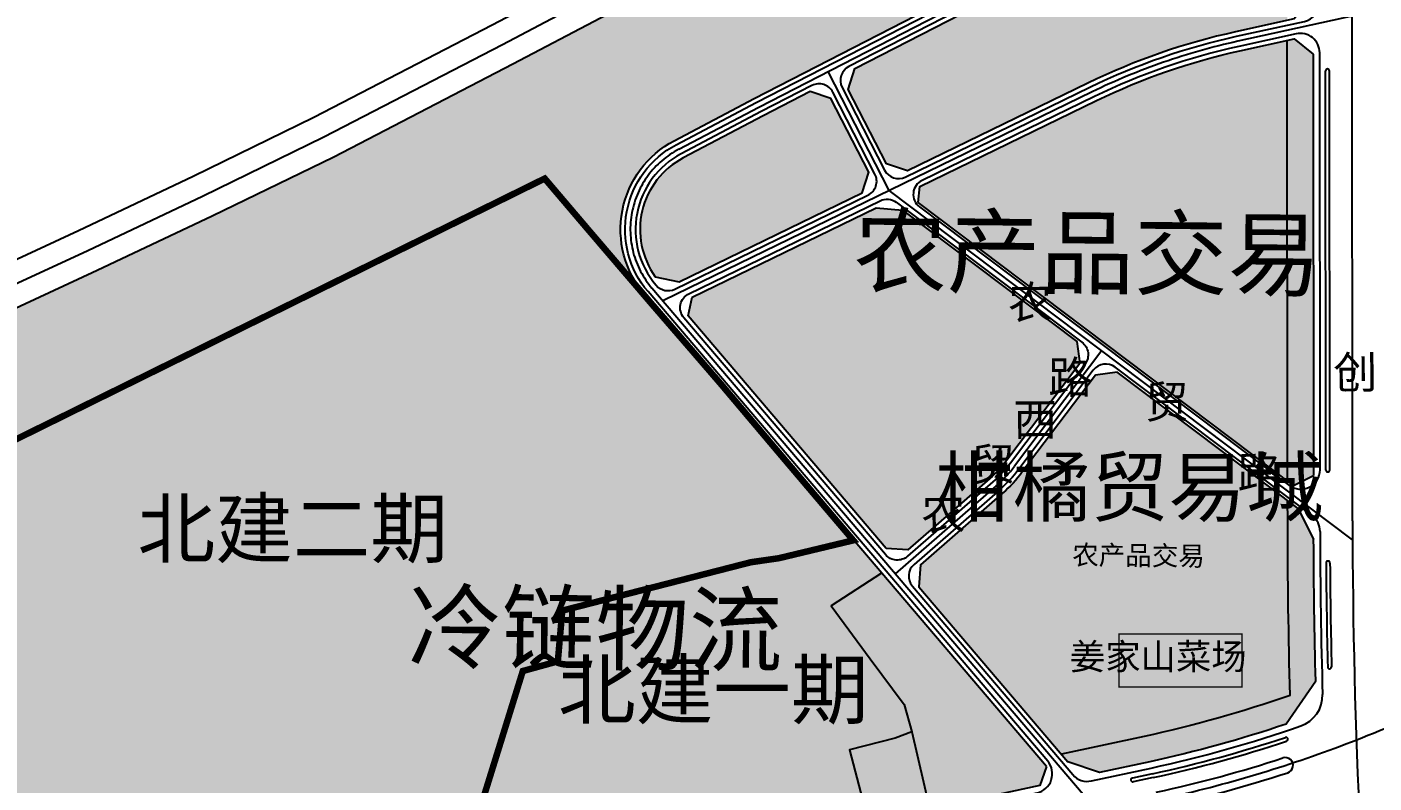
# Model space of a CAD drawing. Extents: x 2442 to 11417, y 1140 to 9206.
# Drawn here: x 3001 to 4040, y 6580 to 7163 of the extents above; entities that cross this region are included whole.
import ezdxf

# ---------------------------------------------------------------- set-up
doc = ezdxf.new("R2010")
doc.units = 0
doc.header["$LTSCALE"] = 1000
doc.header["$MEASUREMENT"] = 0
doc.linetypes.add('ACAD_ISO04W100', pattern=[30.5, 24, -3, 0.5, -3])
doc.linetypes.add('DASHDOT', pattern=[25.4, 12.7, -6.35, 0, -6.35])
for name, color, linetype in [('DIM2', 5, 'Continuous'), ('FGX', 212, 'Continuous'), ('RD-中线', 7, 'DASHDOT'), ('RD-侧石线', 5, 'Continuous'), ('RD-红线', 1, 'Continuous'), ('RD-绿线', 3, 'Continuous'), ('YD-B1', 240, 'Continuous'), ('YD-B4', 12, 'Continuous'), ('YD-G1', 100, 'Continuous'), ('YD-G2', 94, 'Continuous'), ('YD-Rb', 30, 'Continuous'), ('YD-W1', 181, 'Continuous'), ('一期范围', 10, 'Continuous'), ('路中', 7, 'Continuous'), ('路名', 7, 'Continuous')]:
    doc.layers.add(name, color=color, linetype=linetype)
doc.layers.add('T700', color=10, linetype='Continuous', lineweight=13)
doc.styles.add('STYLE5', font='simhei.ttf', dxfattribs={"height": 16})
doc.styles.add('黑体', font='simhei.ttf')

msp = doc.modelspace()

# ---------------------------------------------------------------- hatches: boundary and pattern name
at = {"layer": 'YD-B1'}
for points in [[(3973.017963173284, 7295.490336984088), (3884.848089488058, 7257.171939489066), (3639.595247115049, 7131.140672051422), (3634.406822599558, 7114.982694113341), (3663.892989554715, 7057.603550004962), (3680.168612455667, 7052.1798857588), (3819.351085414817, 7119.889454221773, -0.059302059192232), (3933.229260858374, 7159.444558377184), (3973.11541244643, 7168.189936271974)], [(3973.127165838854, 7152.836188367734), (3936.441823982863, 7144.792615223761, 0.05930205919223188), (3825.913006640589, 7106.400896484685), (3689.633668008788, 7040.103646457472), (3688.424984767735, 7027.630387913411), (3973.387461711831, 6812.805238256539)], [(3621.065321066093, 7108.126723224218), (3604.907343128038, 7113.315147739703), (3568.776348785374, 7094.748043820588), (3507.098242394948, 7062.197884444122, 0.4550323685661696), (3485.508057637142, 6970.459855075483), (3503.914669705344, 6966.435767625299), (3645.095121587308, 7035.117314008952), (3650.401191065697, 7051.040052216353)], [(3813.084992373397, 6903.596890318641), (3810.726550988347, 6920.40277483061), (3676.309134659532, 7021.736262274262), (3655.936125521246, 7023.710446857089), (3513.954968109885, 6954.639372792911), (3510.941910911832, 6940.251674158992), (3663.603040313126, 6760.889379791208), (3680.423680399475, 6759.639617473544), (3743.662200444771, 6814.804818612657, 0.05192234957352881), (3756.718294961407, 6828.827275416001)], [(3973.398972325418, 6797.768638457498), (3841.868580571354, 6896.925679749419), (3825.062696059169, 6894.567238364338), (3768.695998647063, 6819.797623461542, -0.05192234957680839), (3753.522699613399, 6803.501254743439), (3690.146636365647, 6748.216069796617), (3688.88157426253, 6731.189508807678), (3798.887904081304, 6601.942543397064), (3862.782922170871, 6615.759706510838, 0.03079407806812386), (3975.311491651835, 6647.453283504917, -0.00667709695406363), (3973.41100952998, 6782.044139799358)]]:
    msp.add_hatch(color=256, dxfattribs=at).paths.add_polyline_path(points)
at = {"layer": 'YD-B4'}
msp.add_hatch(color=256, dxfattribs=at).paths.add_polyline_path([(3683.512129540837, 6619.258318130693), (3670.639963640126, 6614.505991701801), (3635.42886758199, 6605.457093506885), (3645.316976332302, 6566.980416254544), (3667.859608826609, 6572.786442848727, -0.006127703147961266), (3692.85844544604, 6578.899404982503)])
at = {"layer": 'YD-G1'}
msp.add_hatch(color=256, dxfattribs=at).paths.add_polyline_path([(3660.197500796719, 6741.747740754351), (3621.28043027815, 6716.452215587089), (3651.413548795905, 6675.635035656693), (3677.458909763363, 6640.354977127467), (3683.512129540839, 6619.258318130672), (3697.370632273802, 6559.415047922765, -0.003649977608080717), (3712.045010802374, 6562.700661851005), (3782.299942964755, 6577.89314299052), (3787.238823266565, 6592.486280636299)])
at = {"layer": 'YD-G2'}
h = msp.add_hatch(color=256, dxfattribs=at)
edge = h.paths.add_edge_path()
edge.add_line((3697.370632273802, 6559.415047922765), (3692.85844544604, 6578.899404982501))
edge.add_arc((3929.748253903432, 5555.970659346827), 1049.999999999408, 103.0387122054541, 104.4430607424017)
edge.add_line((3667.859608826642, 6572.786442848736), (3645.316976331967, 6566.980416254471))
edge.add_line((3645.316976331967, 6566.980416254471), (3609.559408560561, 6557.672436286995))
edge.add_line((3609.559408560561, 6557.672436286995), (3593.125719727617, 6553.394436613496))
edge.add_line((3593.125719727617, 6553.394436613496), (3587.947710727589, 6552.225591613285))
edge.add_line((3587.947710727589, 6552.225591613285), (3579.706617727577, 6550.023726613103))
edge.add_line((3579.706617727577, 6550.023726613103), (3544.648790511645, 6541.028756360824))
edge.add_line((3544.648790511643, 6541.028756360824), (3531.160628615404, 6537.571692244916))
edge.add_line((3531.160628615404, 6537.571692244916), (3522.435594130124, 6535.329972418791))
edge.add_line((3522.435594130124, 6535.329972418791), (3511.12720807181, 6532.416700963697))
edge.add_line((3511.12720807181, 6532.416700963697), (3497.080665870037, 6528.798100082038))
edge.add_line((3497.080665870037, 6528.798100082038), (3479.750559853381, 6524.337490993852))
edge.add_line((3479.750559853381, 6524.337490993852), (3465.347547571249, 6520.637438505789))
edge.add_line((3465.347547571249, 6520.637438505789), (3445.280911571601, 6515.546077505982))
edge.add_line((3445.280911571601, 6515.546077505982), (3439.0161285705, 6514.283294505746))
edge.add_line((3439.016128570498, 6514.283294505746), (3422.810186570725, 6511.730510505682))
edge.add_line((3422.810186570727, 6511.730510505682), (3416.431812570956, 6510.828304505744))
edge.add_line((3416.431812570954, 6510.828304505744), (3401.522730570814, 6509.5126185057))
edge.add_line((3401.522730570814, 6509.5126185057), (3385.504815931235, 6508.537707805465))
edge.add_line((3385.504815931235, 6508.537707805465), (3380.916410570891, 6508.406613505746))
edge.add_line((3380.91641057089, 6508.406613505746), (3363.045919570955, 6510.194587505722))
edge.add_line((3363.045919570955, 6510.194587505722), (3336.166179253381, 6514.385830556974))
edge.add_line((3336.166179253381, 6514.385830556974), (3315.294570348666, 6517.940284044542))
edge.add_line((3315.294570348666, 6517.940284044542), (3286.806336072972, 6522.856461629737))
edge.add_line((3286.806336072972, 6522.856461629737), (3266.155450237517, 6526.40719830059))
edge.add_line((3266.155450237517, 6526.40719830059), (3249.606362594537, 6530.074163470415))
edge.add_line((3249.606362594539, 6530.074163470415), (3225.473480395391, 6536.459375798702))
edge.add_line((3225.473480395391, 6536.459375798702), (3226.146181390272, 6539.589597979561))
edge.add_line((3226.146181390272, 6539.589597979561), (3209.567717672375, 6543.53629550103))
edge.add_line((3209.567717672375, 6543.53629550103), (3200.30458075446, 6545.554186725993))
edge.add_line((3200.304580754462, 6545.554186725993), (3182.870012693922, 6547.552532190457))
edge.add_line((3182.87001269392, 6547.552532190457), (3164.822938186819, 6546.265034244862))
edge.add_line((3164.822938186819, 6546.265034244862), (3146.055686597017, 6540.712362615394))
edge.add_line((3146.055686597019, 6540.712362615394), (3131.304163837691, 6533.02478596568))
edge.add_line((3131.304163837691, 6533.02478596568), (3021.080704089312, 6450.268407021648))
edge.add_line((3021.080704089312, 6450.268407021648), (2965.562963365866, 6582.411915855956))
edge.add_line((2965.562963365866, 6582.411915855956), (2908.849048509093, 6696.5384398466))
edge.add_line((2908.849048509093, 6696.5384398466), (2863.223773654841, 6781.251659055707))
edge.add_line((2863.223773654841, 6781.251659055707), (3400.248813995917, 7046.237573751714))
edge.add_line((3400.248813995917, 7046.237573751714), (3477.251837871318, 6956.691479056452))
edge.add_arc((3536.269131882229, 7006.923032960642), 77.49999999999986, 117.82251640942789, 220.4021955667086, ccw=False)
edge.add_line((3500.097228918003, 7075.463848800157), (3561.84765071835, 7108.052172093434))
edge.add_line((3561.84765071835, 7108.052172093434), (3878.42400479129, 7270.735379996549))
edge.add_line((3878.42400479129, 7270.735379996549), (3967.455656759004, 7309.428304088927))
edge.add_line((3967.455656759003, 7309.428304088927), (3979.192146944108, 7314.411857503028))
edge.add_line((3979.192146944108, 7314.411857503028), (3992.987513983435, 7335.274523424045))
edge.add_line((3992.987513983435, 7335.274523424045), (3992.907128075105, 7440.284627835356))
edge.add_line((3992.907128075105, 7440.284627835356), (3923.838989827485, 7410.956885832454))
edge.add_line((3923.838989827487, 7410.956885832454), (3831.099914191991, 7370.652725068991))
edge.add_line((3831.099914191989, 7370.652725068991), (3510.806241643651, 7206.059250379605))
edge.add_line((3510.806241643653, 7206.059250379605), (3375.539085844393, 7134.673020592435))
edge.add_line((3375.539085844393, 7134.673020592435), (3237.461786935193, 7063.104995649179))
edge.add_line((3237.461786935191, 7063.104995649179), (3143.616326979316, 7017.376367312003))
edge.add_line((3143.616326979316, 7017.376367312003), (3054.865336366916, 6975.428835983951))
edge.add_line((3054.865336366916, 6975.428835983951), (2818.507081464675, 6865.768191956518))
edge.add_line((2818.507081464675, 6865.768191956518), (2778.612970477196, 6847.84059127358))
edge.add_line((2778.612970477194, 6847.84059127358), (2906.44618980154, 6584.003272136689))
edge.add_arc((2141.215691364474, 6194.774499287637), 858.5317427747333, 16.703447588468293, 26.959824334057316, ccw=False)
edge.add_line((2963.521860779474, 6441.532107263261), (3000.296534532923, 6421.532198656534))
edge.add_arc((3290.834034603849, 5433.358144629348), 1029.999999999994, 95.87149834787658, 106.38410080578649, ccw=False)
edge.add_line((3185.467391770268, 6457.954587419371), (3303.744722011954, 6470.117898446447))
edge.add_arc((3199.401056293211, 7484.766802956952), 1019.999999999997, 275.8714983478796, 284.4430607424024)
edge.add_line((3453.807168653675, 6497.002898983119), (3672.847963970933, 6553.418523162966))
edge.add_arc((3929.748253903472, 5555.970659346593), 1029.999999999645, 103.03871220545341, 104.44306074240251, ccw=False)
for points in [[(3993.135297978248, 7142.22062821092), (3978.471872231992, 7154.008060691428), (3973.127165838854, 7152.836188367734), (3973.387461711833, 6812.805238256538), (3977.944449578024, 6809.369854023369), (3993.384231102476, 6817.033118406704)], [(3993.442539051872, 6767.698401995991), (3981.432861722613, 6791.712116523147), (3973.39897232542, 6797.768638457497), (3973.41100952998, 6782.044139799544, 0.006677096954072748), (3975.311491651841, 6647.453283504919, -0.03079407806800559), (3862.782922171315, 6615.759706510934), (3798.887904081304, 6601.942543397065), (3803.874541111038, 6596.083719593388), (3828.257893899419, 6587.831453103353), (3867.010169609728, 6596.211551122396, 0.02813008289243545), (3972.140337502015, 6625.218232076208), (3995.026290530875, 6658.50671175739, -0.005438565999359964)]]:
    msp.add_hatch(color=256, dxfattribs=at).paths.add_polyline_path(points)
at = {"layer": 'YD-Rb'}
msp.add_hatch(color=256, dxfattribs=at).paths.add_polyline_path([(3651.413548795905, 6675.635035656693), (3621.28043027815, 6716.452215587089), (3660.197500796723, 6741.747740754352), (3638.601725542847, 6767.120720853325), (3580.962272999985, 6753.295462000648), (3559.237008834829, 6750.156238690016), (3494.329523318098, 6733.500525329728), (3429.422101870703, 6716.844571692869), (3413.788304386311, 6712.832812949083), (3410.35738423845, 6673.683883997613), (3383.334410703275, 6666.228395168204), (3336.166179253321, 6514.38583055699), (3363.045919570961, 6510.194587505722), (3380.916410570899, 6508.406613505745), (3385.504815931265, 6508.537707805467), (3401.522730570787, 6509.512618505693), (3416.431812570952, 6510.828304505741), (3422.810186570699, 6511.730510505666), (3439.016128570463, 6514.283294505741), (3445.280911571641, 6515.546077505985), (3465.347547571237, 6520.637438505758), (3479.750559853381, 6524.337490993852), (3497.080665870037, 6528.798100082038), (3511.12720807181, 6532.416700963697), (3522.435594130124, 6535.329972418791), (3531.160628615404, 6537.571692244916), (3544.648790511643, 6541.028756360824), (3579.70661772765, 6550.023726613097), (3587.947710727562, 6552.225591613278), (3593.125719727605, 6553.394436613485), (3609.559408560561, 6557.672436286995), (3645.316976332304, 6566.980416254543), (3635.42886758199, 6605.457093506884), (3670.639963640129, 6614.505991701802), (3683.512129540837, 6619.258318130692), (3677.458909763362, 6640.354977127466)])
at = {"layer": 'YD-W1'}
msp.add_hatch(color=256, dxfattribs=at).paths.add_polyline_path([(3477.251837871308, 6956.691479056304), (3400.248813995915, 7046.237573751712), (2863.223773654841, 6781.251659055705), (2908.849048509112, 6696.538439846574), (2965.562963365865, 6582.411915855965), (3021.080704089312, 6450.268407021649), (3131.304163837689, 6533.024785965682), (3146.055686597012, 6540.71236261539), (3164.822938186815, 6546.265034244863), (3182.870012693924, 6547.552532190458), (3200.304580754466, 6545.554186725989), (3209.56771767226, 6543.53629550104), (3226.146181390272, 6539.589597979561), (3225.473480395391, 6536.459375798703), (3249.606362594535, 6530.074163470415), (3266.1554502375, 6526.407198300588), (3286.806336072972, 6522.856461629737), (3315.294570348822, 6517.94028404439), (3336.166179253321, 6514.385830556993), (3383.334410703275, 6666.228395168205), (3410.35738423845, 6673.683883997613), (3413.788304386311, 6712.832812949083), (3429.422101870703, 6716.844571692869), (3494.329523318098, 6733.500525329728), (3559.237008834834, 6750.156238690019), (3580.96227299999, 6753.295462000652), (3638.601725542847, 6767.120720853325)])

# ---------------------------------------------------------------- linework, layer by layer
at = {"color": 1, "linetype": 'Continuous', "const_width": 5, "flags": 128}
msp.add_lwpolyline([(2863.223773654841, 6781.251659055706), (3400.248813995917, 7046.237573751714), (3431.975158000074, 7008.927962000016), (3464.344747000083, 6971.052720000036), (3482.830488000065, 6949.450674999971), (3513.871153000044, 6913.550698000006), (3536.267567000061, 6887.565820000134), (3581.875608000031, 6833.526924999896), (3621.838300000061, 6786.418738000095), (3638.321192999952, 6767.05343300011), (3580.962272999983, 6753.295462000649), (3559.23700883484, 6750.156238690019), (3494.329523318098, 6733.500525329728), (3429.422101870703, 6716.844571692869), (3413.788304386311, 6712.832812949084), (3410.35738423845, 6673.683883997612), (3383.334410703275, 6666.228395168204), (3336.151513026736, 6514.338617477566)], dxfattribs=at)
at = {"layer": 'FGX'}
for points in [[(3973.38938014743, 6810.299138290035), (3973.127165838854, 7152.836188367733)], [(3336.166179253429, 6514.385830556974), (3315.294570348866, 6517.940284044482), (3286.806336072972, 6522.856461629737), (3266.155450237507, 6526.407198300585), (3249.606362594524, 6530.074163470417), (3225.473480395391, 6536.459375798702), (3226.146181390272, 6539.58959797956), (3209.567717672326, 6543.53629550105), (3200.304580754484, 6545.554186725989), (3182.870012693922, 6547.552532190457), (3164.822938186815, 6546.265034244861), (3146.055686597014, 6540.712362615392), (3131.304163837689, 6533.024785965681), (3021.080704089312, 6450.268407021649), (2965.562963365868, 6582.411915855948), (2908.849048509088, 6696.538439846598), (2863.223773654841, 6781.251659055706), (3400.248813995917, 7046.237573751714), (3477.251837871318, 6956.691479056452)], [(3638.601725542845, 6767.120720853325), (3580.962272999983, 6753.295462000649), (3559.23700883484, 6750.156238690019), (3494.329523318098, 6733.500525329728), (3429.422101870703, 6716.844571692869), (3413.788304386311, 6712.832812949084), (3410.35738423845, 6673.683883997612), (3383.334410703275, 6666.228395168204), (3336.166179253321, 6514.385830556991)], [(3660.08565796841, 6741.675044555983), (3621.28043027815, 6716.452215587089), (3651.413548795905, 6675.635035656693), (3677.458909763363, 6640.354977127465), (3683.512129540837, 6619.258318130693), (3670.639963640124, 6614.505991701802), (3635.42886758199, 6605.457093506886), (3645.316976332302, 6566.980416254543)], [(3683.512129540837, 6619.258318130693), (3697.370632273802, 6559.415047922765)]]:
    msp.add_lwpolyline(points, dxfattribs=at)
for points in [[(3975.311491651841, 6647.453283504919, -0.006677096954072746), (3973.41100952998, 6782.044139799544), (3973.398972325418, 6797.768638457497)], [(3975.311491651835, 6647.453283504917, -0.03079407806812387), (3862.782922170871, 6615.759706510838), (3798.887904085841, 6601.942543398046)]]:
    msp.add_lwpolyline(points, format="xyb", dxfattribs=at)
at = {"layer": 'RD-中线'}
msp.add_line((4023.443260388804, 6767.555626597539), (3666.060676071545, 7036.976246406985), dxfattribs=at)
at = {"layer": 'RD-中线', "flags": 128}
msp.add_lwpolyline([(2473.781300400035, 6743.532823594392), (2524.590804514326, 6762.935142039066), (2616.887325921873, 6799.886644264371), (2751.057140934357, 6854.095192893273), (2811.445348738305, 6881.232423143316), (3047.655671404125, 6990.824432613137), (3136.260534385141, 7032.702897744521), (3229.825773115683, 7078.294981039266), (3367.66023050257, 7149.737136717602), (3502.953717170523, 7221.137262423589), (3823.819284868945, 7386.024624310316), (3917.128733376479, 7426.576667638546), (4038.798007324052, 7478.239926074897), (4128.544189756398, 7512.70131461285), (4165.467446266399, 7527.483776148802), (4212.113891943842, 7545.913252539628), (4288.278277497457, 7572.963404789091), (4365.734316644846, 7600.035645082671), (4441.939229316522, 7625.869983970987), (4483.712122002853, 7639.39678509272), (4534.090359790238, 7655.384604772473), (4558.680448335999, 7662.768203702817), (4656.862094908538, 7693.478494058444), (4756.347238285767, 7720.829151184308), (4802.33404680897, 7732.551445774373), (4901.668414570526, 7753.586640297863, -0.01997128627240731), (5209.990485058541, 7816.950801423667), (5216.305422979232, 7818.005384882844), (5284.300590530856, 7829.090223090687), (5370.384351078565, 7842.443257781362, -0.01037787082017066), (5827.975049966377, 7898.232067271832), (6046.820756021112, 7923.069510358559), (6432.233956105305, 7971.97049381935)], format="xyb", dxfattribs=at)
at = {"layer": 'RD-中线'}
for points in [[(4144.812187208363, 3111.533819686681), (4196.496639344776, 3414.620693076043, 0.09610788171275121), (4180.830149113908, 4103.895452582926), (4151.67458734235, 4237.822916563206, -0.09651423076798844), (4134.991376803147, 4998.803108492839), (4161.256731532836, 5151.344939767523, 0.09115950292658971), (4155.901769830074, 5625.053671814245), (4116.172871819057, 5828.210750753255, -0.0481258101556819), (4023.410994879985, 6782.08241510898), (4022.883254925739, 7471.482197197382)], [(4100.630890999655, 7188.470626764042), (3934.835542420618, 7152.118586800472, 0.05930205919223207), (3822.632046027702, 7113.145175353229), (3491.758784846796, 6952.181763407881)], [(6377.874938791787, 7016.57200000093), (5727.945420785974, 7043.806720157228, 0.1379512792576534), (4147.077328709773, 6669.832112719373, -0.07350594465823158), (3873.351040768013, 6566.889318039734), (3718.385881960674, 6533.378428768345, 0.009777899448337195), (3680.330496687417, 6524.366643634324), (3461.289701370159, 6467.951019454476, -0.03741794478797261), (3306.813653356623, 6440.275283607903), (3188.536323114937, 6428.111972580827, 0.05498476638893671), (2974.184855312193, 6381.900867575398), (2959.693708951652, 6377.063331541385)], [(3829.909426561633, 6913.455308764275), (3762.707146804236, 6824.312449438771, -0.05192234957352914), (3748.592450029615, 6809.15303667851), (3670.590106958309, 6741.108829733616)]]:
    msp.add_lwpolyline(points, format="xyb", dxfattribs=at)
msp.add_lwpolyline([(3666.060676071545, 7036.976246406985), (3618.823309676993, 7128.898660662301)], dxfattribs=at)
at = {"layer": 'RD-侧石线', "flags": 128}
for points in [[(2763.781756161687, 6878.451005727086), (2804.383616011994, 6896.696654330051), (3040.446006441287, 7006.22002924183), (3128.904741791133, 7048.029428176139), (3222.1897592963, 7093.484966429343), (3359.781375160621, 7164.801252842293), (3495.101192697306, 7236.215274467054), (3816.538655545841, 7401.396523552103), (3910.418476925475, 7442.196449445578), (4032.426905533837, 7494.003719876481), (4122.337652874439, 7528.52829923866), (4159.184847875269, 7543.280309064174), (4206.14400960656, 7561.833335986237), (4282.628980030748, 7588.997345511967), (4360.200626365029, 7616.109992539719), (4436.59135717044, 7642.0073259048), (4478.522342457331, 7655.585320205333), (4529.074448991974, 7671.628318119087), (4553.698347295402, 7679.022069013065), (4652.069918914171, 7709.791766127338), (4751.994062066715, 7737.263113959481), (4798.471948182405, 7749.110586973902), (4897.864535924695, 7770.158110247998, -0.01995157338209141), (5207.213054084636, 7833.722396747558)], [(2778.612970477194, 6847.84059127358), (2818.507081464732, 6865.768191956579), (3054.865336366969, 6975.42883598398), (3143.616326979272, 7017.376367311972), (3237.461786935182, 7063.104995649191), (3375.539085844466, 7134.673020592446), (3510.806241643688, 7206.059250379659), (3831.099914191986, 7370.652725068993), (3923.838989827473, 7410.956885832447), (4045.169109114206, 7462.476132273778), (4134.750726638184, 7496.874329987039), (4171.750044657525, 7511.687243233897), (4218.083774281227, 7529.993169093951), (4293.927574964117, 7556.929464065284), (4371.268006924787, 7583.961297625157), (4447.287101462549, 7609.732642036706), (4488.901901548503, 7623.208249979177), (4539.106270588563, 7639.140891425393), (4563.662549376546, 7646.514338391636), (4661.654270902785, 7677.165221990015), (4760.700414504829, 7704.395188408204), (4806.196145435541, 7715.992304573911), (4905.472902217512, 7737.015299309855, -0.01999112712901691), (5212.767866897937, 7800.17919789492)]]:
    msp.add_lwpolyline(points, format="xyb", dxfattribs=at)
at = {"layer": 'RD-侧石线'}
for points in [[(3713.101822662091, 6557.813623003894), (3780.023008099366, 6572.285188434204, 0.5669253101351686), (3788.275274586844, 6596.668541215054), (3479.917135020198, 6958.960000845674, -0.4800840533197012), (3501.730798729288, 7072.368457117082), (3563.464346933961, 7104.947875496423), (3879.92295788722, 7267.570577211482), (3968.8371801459, 7306.21246665812), (3988.855352428251, 7314.712591418444, 0.3011409230425253), (3997.992677717237, 7328.530923643444), (3997.891371203925, 7460.870132987529)], [(3814.725302108815, 6919.892883199424, -0.4142135623768895), (3817.083743493895, 6903.086998687239), (3759.513092488061, 6826.720356626627, -0.051922349573529), (3745.962983584364, 6812.167320376721), (3680.165380633014, 6754.769740568091, -0.4177818554592903), (3663.138819644073, 6756.034802671209), (3507.609035750938, 6938.76749298348, -0.4902205604231993), (3511.497660423624, 6957.336128164768), (3659.001676426062, 7029.093965611753, -0.2818107515285433), (3671.474934970121, 7027.885282370699), (3814.725302108815, 6919.892883199424)], [(3992.453430559364, 6785.908675165947), (3840.277736638502, 6900.629625696963, 0.4142135623693132), (3823.471852126535, 6898.271184311912), (3765.90120112041, 6821.904542250915, -0.05192234957352922), (3751.221916474866, 6806.138752980299), (3685.130888022899, 6748.485207713443, 0.4106542500165534), (3683.881125705233, 6731.664567627095), (3807.573689000546, 6586.337580751681, 0.2763850242660763), (3822.166826646324, 6581.398700449872), (3868.066981469441, 6591.324512275286)]]:
    msp.add_lwpolyline(points, format="xyb", dxfattribs=at)
for points in [[(3629.694079034285, 7116.495984597042), (3662.463933926232, 7052.726888087637, 0.4078082443388794), (3678.386672133634, 7047.420818609248), (3820.882200367498, 7116.742124083119, -0.05930205919223205), (3933.978858920753, 7156.025771641385), (3986.317289409901, 7167.50141756921, 0.3525331359412885), (3998.104721890411, 7182.164843315461), (3998.024270505024, 7287.26048200899, 0.5371125176225832), (3977.161604584009, 7301.055849048346), (3971.994947887575, 7298.861981102064), (3883.349136392142, 7260.336742274148), (3634.882503549768, 7132.653962535097, 0.4142135623726196)], [(3689.33642546511, 7024.438624844523), (3974.351117126396, 6809.574111989546, 0.6191535267409581), (3998.3807646857, 6821.563298268141), (3998.13449715153, 7143.268681958113, 0.4787068404118687), (3979.921938422038, 7157.909142518713), (3935.692225920484, 7148.211401959559, 0.05930205919223182), (3824.38189168791, 7109.548226623339), (3691.310610047934, 7044.811633982811, 0.5602927324607194)], [(3606.420633611704, 7118.027891304968), (3567.15965256977, 7097.852340417631), (3505.464672583661, 7065.293276127197, 0.4800840533196977), (3486.009242789065, 6964.145193506752), (3486.189732487876, 6963.93313529249, 0.3420832144686662), (3500.577431121797, 6960.920078094437), (3649.604168690419, 7033.418689993502, 0.4206480236512875), (3655.027832936583, 7049.694312894454), (3622.578611549785, 7112.839466789476, 0.4142135623735695)]]:
    msp.add_lwpolyline(points, format="xyb", close=True, dxfattribs=at)
for centre, radius, start, end in [((3983.423778605058, 6773.930971480174), 15, 0.1363631670909331, 52.9883931235938), ((9013.4095328105, 6785.902290988523), 5015.000000000045, 180.1363631670909, 181.5741154363648), ((3975.311491651788, 6647.453283504899), 25, 289.2574559566573, 1.574115436364764), ((3661.988668825135, 7544.297087461832), 975.0000000000014, 282.2022026711795, 289.2574559566573)]:
    msp.add_arc(centre, radius, start, end, dxfattribs=at)
at = {"layer": 'RD-红线'}
for points in [[(3787.238823266565, 6592.486280636298), (3477.251837871318, 6956.691479056452, -0.4800840533197001), (3500.097228918001, 7075.463848800157), (3561.847650718339, 7108.052172093418), (3878.424004791304, 7270.73537999656), (3967.455656758866, 7309.428304088873), (3979.192146944108, 7314.41185750303), (3992.987513983435, 7335.274523424046), (3992.970881230991, 7357.002300125054), (3992.892994459553, 7458.747720145093), (3992.794927182307, 7586.855434950668, 0.08691755314801694), (3847.809762131004, 8209.712493959361), (3832.808455183989, 8244.987102456857)], [(3993.022950006463, 7288.983568410997), (3993.100579400116, 7187.574367325146), (3978.460118839506, 7169.361808595653), (3933.229260858374, 7159.444558377184, 0.05930205919223198), (3819.351085414817, 7119.889454221773), (3680.168612455665, 7052.179885758799), (3663.892989554715, 7057.603550004964), (3634.406822599558, 7114.982694113342), (3639.59524711505, 7131.140672051423), (3884.848089488059, 7257.17193948907), (3973.376471274611, 7295.646143671311), (3979.204617781466, 7298.120893699984), (3993.022950006463, 7288.983568410997)], [(3688.424984767735, 7027.63038791341), (3689.633668008788, 7040.103646457471), (3825.913006640589, 7106.400896484685, -0.05930205919223188), (3936.441823982863, 7144.792615223761), (3978.471872231992, 7154.008060691427), (3993.13529797825, 7142.220628210917)], [(3503.914669705344, 6966.435767625299), (3645.095121587308, 7035.117314008953), (3650.401191065697, 7051.040052216353), (3621.065321066091, 7108.126723224219), (3604.907343128038, 7113.315147739702), (3568.776348785392, 7094.748043820637), (3507.098242394948, 7062.197884444122, 0.4550323685661696), (3485.508057637142, 6970.459855075483, -0.4550323685661696)], [(3663.603040313128, 6760.889379791209), (3510.941910911832, 6940.251674158991), (3513.954968109885, 6954.639372792912), (3655.936125521244, 7023.710446857088), (3676.309134659532, 7021.736262274263), (3810.726550988345, 6920.402774830609), (3813.084992373397, 6903.596890318642), (3756.718294961407, 6828.827275416001, -0.05192234957352881), (3743.662200444771, 6814.804818612657), (3680.423680399477, 6759.639617473544), (3663.603040313128, 6760.889379791209)], [(3981.432861722613, 6791.712116523146), (3841.868580571352, 6896.925679749418), (3825.062696059169, 6894.567238364338), (3768.695998647063, 6819.797623461542, -0.05192234957352783), (3753.522699614459, 6803.501254744364), (3690.146636365647, 6748.216069796617), (3688.88157426253, 6731.189508807677), (3803.874541111039, 6596.083719593388)], [(3995.026290530877, 6658.506711757393, -0.005438565999359783), (3993.442539051874, 6767.69840199599, -0.005438565999359783)], [(3972.140337502016, 6625.218232076209, -0.02813008289243564), (3867.010169609728, 6596.211551122396), (3828.257893899423, 6587.831453103354), (3803.874541118577, 6596.083719590837)], [(3787.238823266565, 6592.486280636298), (3782.299942964755, 6577.89314299052), (3712.045010802374, 6562.700661851005, 0.009777899448337122), (3672.847963970933, 6553.418523162966), (3453.807168653675, 6497.002898983119, -0.03741794478797261), (3303.744722011954, 6470.117898446447), (3185.467391770268, 6457.954587419371, 0.04590207934013201), (3000.296534532923, 6421.532198656534)]]:
    msp.add_lwpolyline(points, format="xyb", dxfattribs=at)
for points in [[(3993.13529797825, 7142.220628210917), (3993.384231102476, 6817.033118406705)], [(3977.944449578024, 6809.369854023368), (3688.424984767735, 7027.63038791341)], [(3485.508057637151, 6970.459855075481), (3503.914669705344, 6966.435767625299)], [(3977.944449578024, 6809.369854023368), (3993.384231102476, 6817.033118406705)], [(3981.432861722613, 6791.712116523146), (3993.442539051872, 6767.698401995991)], [(3995.026290530875, 6658.50671175739), (3972.140337502015, 6625.218232076208)]]:
    msp.add_lwpolyline(points, dxfattribs=at)
at = {"layer": 'RD-绿线'}
for p, q in [((4002.880950568193, 6821.322195011303), (4002.645191956226, 7129.299511796398)), ((4005.880940557186, 6821.336420964035), (4005.645191077281, 7129.301808314914)), ((3869.018112143185, 6586.926177312886), (3853.631345549202, 6583.598821437901)), ((3869.652199259013, 6583.99395400462), (3854.26543266503, 6580.666598129635))]:
    msp.add_line(p, q, dxfattribs=at)
for centre, radius, start, end in [((4004.145191516756, 7129.300660055423), 1.500000000026052, 0.04386028597626385, 180.0438602592958), ((4004.38094556272, 6821.329307987669), 1.500011859269396, 180.2716945625436, 0.2716945625435927), ((4004.541356486321, 6749.562340873293), 1.500084009154931, 359.8093003322579, 179.8093003322579), ((9013.40953280983, 6785.902291002143), 5010.500000001443, 180.4154990424951, 181.333403918239), ((9013.40953281066, 6785.902291006808), 5007.50000000223, 180.4158622174715, 181.333403918239), ((4005.76590734964, 6669.341918654214), 1.500000000105158, 181.3334039449268, 1.333403944926815), ((3661.988668825132, 7544.297087461831), 979.5000000000011, 282.2022026711795, 288.4293001986542), ((3661.988668825132, 7544.29708746183), 982.4999999999995, 282.2022026711795, 288.4293001986542), ((3972.116354884369, 6613.608192965101), 1.499999999999877, 288.4293001986542, 108.4293001986543), ((3971.578095383222, 6593.426756152963), 6.000000000000209, 288.0344891784335, 108.0344891784336), ((3661.988668825137, 7544.297087461833), 994.0000000000018, 282.2022026711795, 288.0344891784335), ((3853.948389107116, 6582.132709783767), 1.500000000000223, 102.2022026711795, 282.2022026711795), ((3661.988668825139, 7544.297087461837), 1006.000000000005, 282.2022026711795, 288.0344891784335)]:
    msp.add_arc(centre, radius, start, end, dxfattribs=at)
at = {"layer": '一期范围', "linetype": 'Continuous', "const_width": 1}
msp.add_lwpolyline([(3938.259051785339, 6653.900732167531), (3843.259051785397, 6653.900732168462), (3843.259052599315, 6694.900733424816), (3938.258041332767, 6694.900733424816)], close=True, dxfattribs=at)
at = {"layer": '路中', "linetype": 'ACAD_ISO04W100', "ltscale": 0.5}
msp.add_lwpolyline([(3827.342228338224, 6556.940009235685), (3482.96318890463, 6961.552597176213, -0.4800840533196984), (3503.597735656474, 7068.83086662214), (3565.311999751866, 7101.400107957027), (3881.636047139682, 7263.953659742815), (3970.416064016737, 7302.537223880092), (4089.392050951679, 7353.056857649122)], format="xyb", dxfattribs=at)

# ---------------------------------------------------------------- texts
at = {"layer": 'DIM2'}
for s, height, rotation, style, p in [('农产品交易', 52.91999999999999, 359.4515600111454, '黑体', (3638.254142551392, 6964.330143003259)), ('农产品交易', 15, 359.451560011111, 'STYLE5', (3807.136951194261, 6748.419351012446)), ('冷链物流', 52.91999999999999, 359.4515600111454, '黑体', (3294.786686977954, 6673.959341733251))]:
    msp.add_text(s, height=height, rotation=rotation, dxfattribs=dict(at, style=style)).set_placement(p)
at = {"layer": 'T700', "color": 7, "linetype": 'Continuous', "lineweight": 0, "width": 621.1485398373602, "attachment_point": 1, "style": '黑体'}
for s, insert, char_height in [('柑橘贸易城', (3701.648783825338, 6830.159685835708), 43.90399999999999), ('北建二期', (3086.092416018015, 6798.10588378692, 0.1569550000011333), 43.90399999999999), ('姜家山菜场', (3805.368213856011, 6687.383961972781, 158.5348739999989), 20), ('北建一期', (3410.534124433063, 6673.828133541625, -0.1569550000011333), 43.90399999999999)]:
    msp.add_mtext(s, dxfattribs=dict(at, insert=insert, char_height=char_height))
at = {"layer": '路名', "style": '黑体'}
for s, p in [('农', (3757.77142649189, 6938.131510380724)), ('创', (4008.668374191517, 6884.036453260518)), ('路', (3788.691930074368, 6880.170500291242)), ('贸', (3863.140436464821, 6861.287873803857)), ('西', (3761.690248067538, 6847.759850194007)), ('贸', (3729.02828163529, 6813.09001522693)), ('路', (3934.755730917788, 6806.472864371189)), ('农', (3690.77551680173, 6775.314533229192))]:
    msp.add_text(s, height=25, rotation=0.5484399892900174, dxfattribs=at).set_placement(p)

doc.saveas('drawing.dxf')
